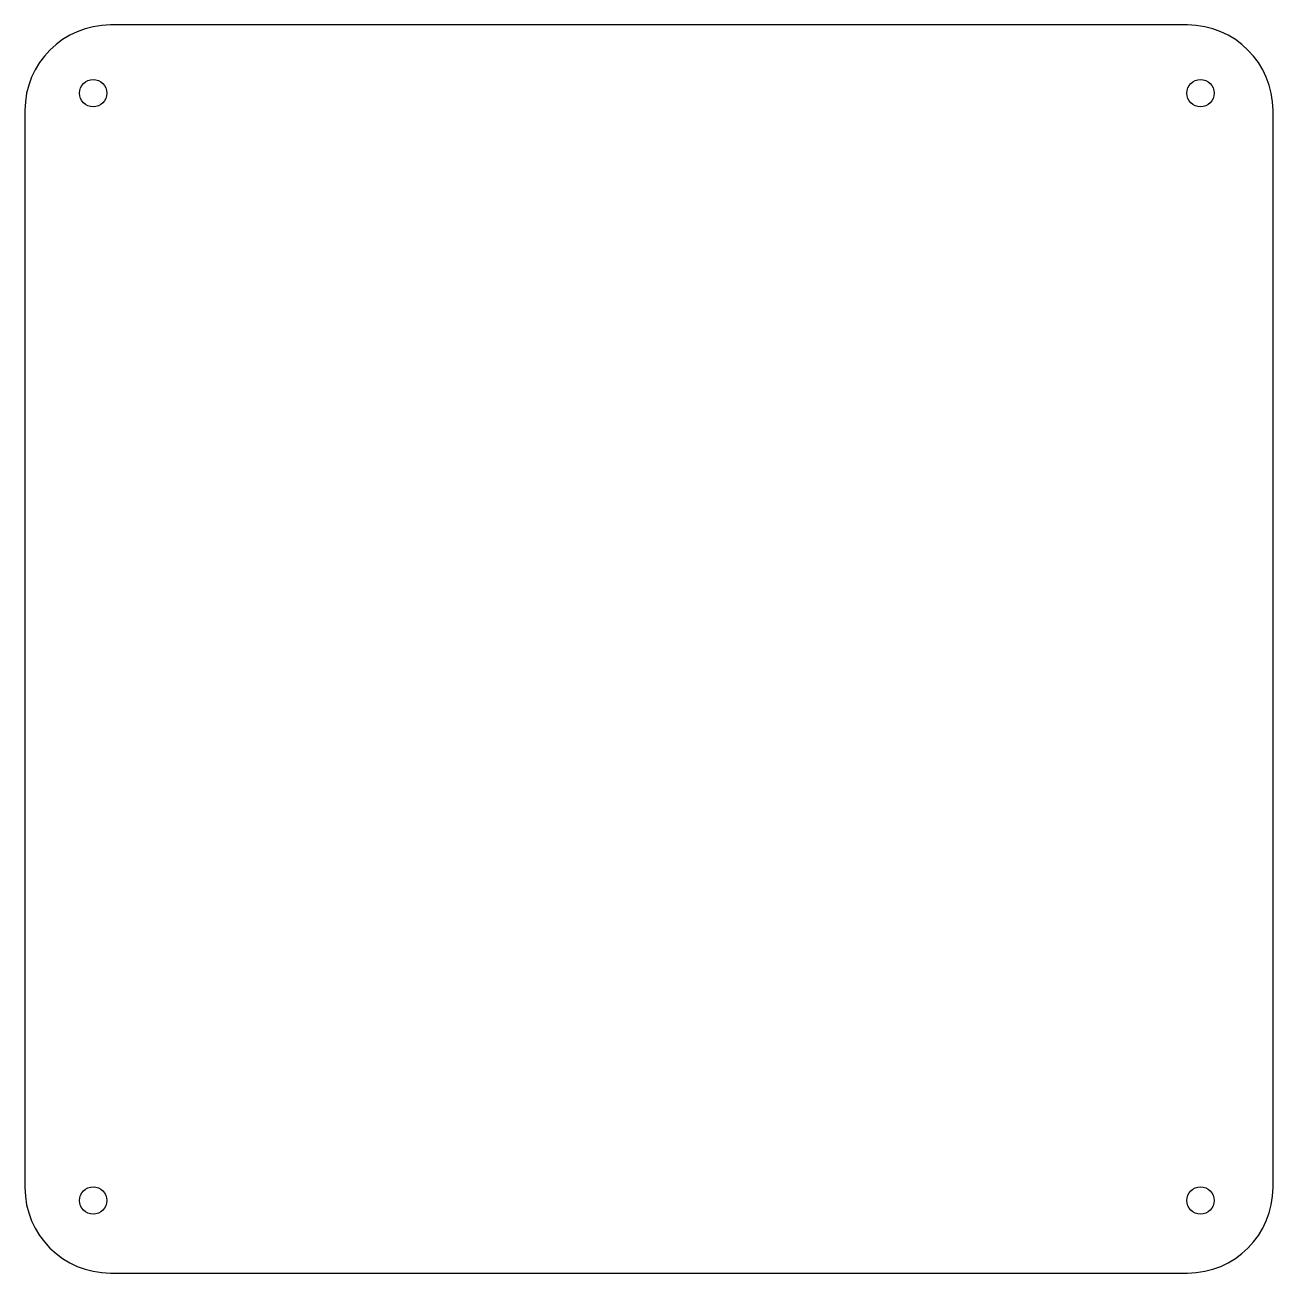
# Model space of a CAD drawing. Extents: x 78 to 224, y 49 to 195.
import ezdxf

# ---------------------------------------------------------------- set-up
doc = ezdxf.new("R2010")
doc.units = 0
doc.layers.add('BOTTOM_OUTER', color=6, linetype='Continuous')

# ---------------------------------------------------------------- blocks, each defined once
blk = doc.blocks.new('AI9-BLK2')
at = {"layer": 'BOTTOM_OUTER', "color": 7}
for centre in [(-64.77, 64.77), (64.77, 64.77), (-64.77, -64.77), (64.77, -64.77)]:
    blk.add_circle(centre, 1.6, dxfattribs=at)

msp = doc.modelspace()

# ---------------------------------------------------------------- linework, layer by layer
at = {"layer": 'BOTTOM_OUTER', "color": 7}
msp.add_open_spline([(224.38, 59.12), (224.38, 53.6), (219.91, 49.12), (214.38, 49.12), (214.38, 49.12), (88.38, 49.12), (88.38, 49.12), (82.86, 49.12), (78.38, 53.6), (78.38, 59.12), (78.38, 59.12), (78.38, 185.12), (78.38, 185.12), (78.38, 190.65), (82.86, 195.12), (88.38, 195.12), (88.38, 195.12), (214.38, 195.12), (214.38, 195.12), (219.91, 195.12), (224.38, 190.65), (224.38, 185.12), (224.38, 185.12), (224.38, 59.12), (224.38, 59.12)], degree=3, knots=[0, 0, 0, 0, 1, 1, 1, 2, 2, 2, 3, 3, 3, 4, 4, 4, 5, 5, 5, 6, 6, 6, 7, 7, 7, 8, 8, 8, 8], dxfattribs=at)

# ---------------------------------------------------------------- block references
msp.add_blockref('AI9-BLK2', (151.13, 122.38), dxfattribs=at)

doc.saveas('drawing.dxf')
